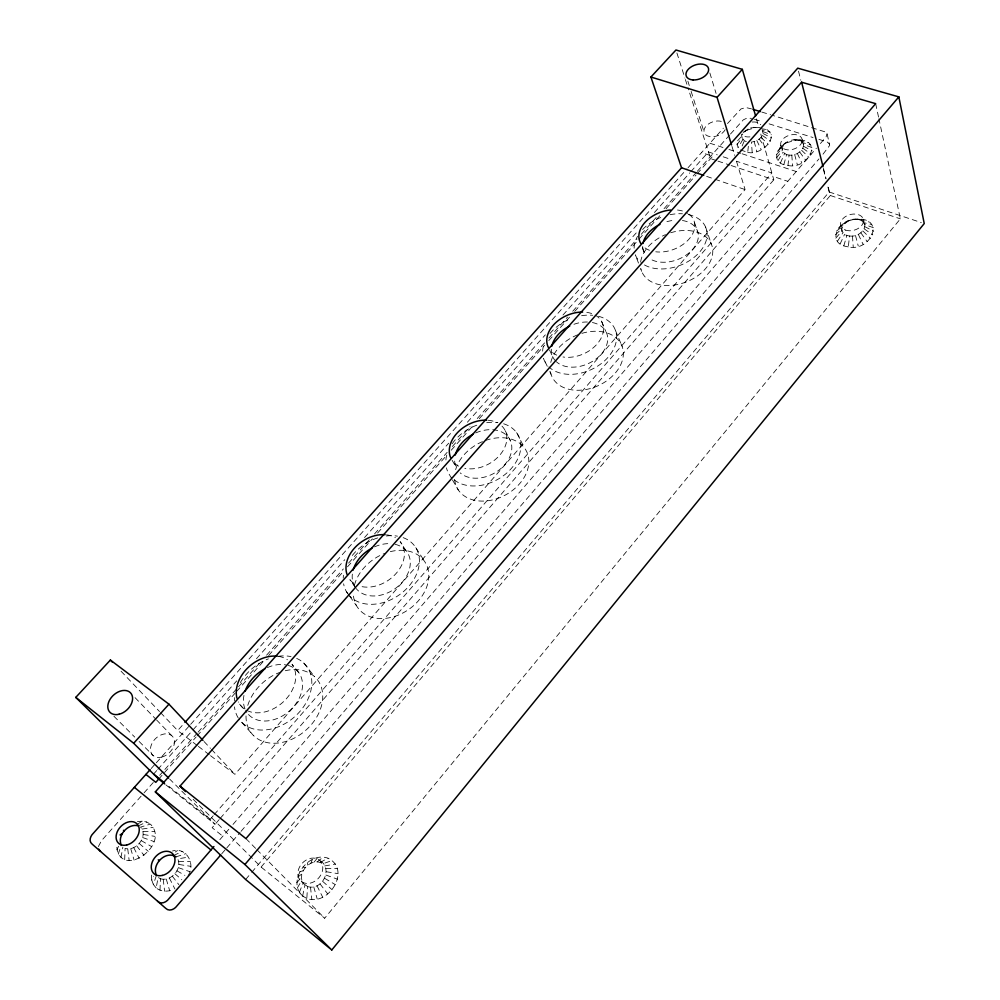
<?xml version="1.0" encoding="UTF-8"?>
<svg xmlns="http://www.w3.org/2000/svg" width="1000" height="1000" viewBox="0 0 1000 1000"><rect width="100%" height="100%" fill="white"/><g stroke="black" fill="none" stroke-linecap="round" stroke-linejoin="round"><path stroke-width="0.75" stroke-dasharray="5 3.75" d="M124.688 859.7L125.087 848.413C136 851.775 148.737 836.287 140.55 827.1L150.412 824.125C171.412 845.35 118.675 881.275 116.625 845.088M160 890.25L160.463 878.775L158.15 877.412L156.15 887.95C161.062 891.888 168.025 891.95 173.588 889.412M306.837 898.45C283.5 887 306.062 850.275 327.925 858.188C351.712 869.4 328.85 906.762 306.837 898.45L307.525 886.575L301.337 881.438M740.413 149.938L747.738 152.325L748.612 143.575M787.975 165.475C807.5 170.037 825.2 138.975 796.513 139.863C781.625 138.1 765.188 163.062 787.975 165.475L789.075 155.1C797.588 156.225 807.613 147.95 802.038 139.1A11.062 7.25 -17.5 0 0 784.488 137.713A11.062 7.25 -17.5 0 0 787.712 149.85A11.062 7.25 -17.5 0 0 802.038 139.1M848.312 246.863C824.675 243.863 839.188 218.4 855.925 219.137C886.712 217.05 870.8 252.262 848.312 246.863L849.538 235.987C843.95 235.837 840.975 230.613 840.713 225.538M307.525 886.575C322.475 891.112 333.862 868.037 319.212 860.037M302.587 896.05L304.975 885.163C294.237 875.062 310.887 855.675 322.762 863.825L332.188 860.487M98.362 846.587L101.562 840.588L143.075 793.95M120.975 857.5L122.863 847.113M188.1 875.612C195.837 864.525 186.788 846.612 172.463 851.012M160.463 878.775C171.038 881.888 182.463 868.938 177.738 858.888L188.787 857.038M849.538 235.987C858.65 237.463 868.863 228.55 863.325 219.213M783.838 164.638L786.587 154.613L783.05 152.238L780.788 145.275M835.825 238.15L842.038 230.812L841.875 228.7L843.825 224.425L848.3 221.025M843.825 245.85L846.85 235.4M776.575 157.787L782.225 150.525L782.75 146.613L785.962 142.925M747.738 152.325C760.7 156.05 782.35 136.025 764.312 128.188M752.188 152.262L751.425 142.075C757.025 141.637 765.487 136.375 762.138 129.938L770.037 131.975M118.287 854.163L121.25 845.125M746.35 141.65C743 140.825 740.975 136.95 742.788 133.85M156.15 887.95L153.338 884.488L156.463 875.35M299.363 892.45L303.038 883.012M310.825 863.275L312.325 859.587M742.113 145.975L744.375 140.7M780.413 163L784.538 153.637M840.1 243.962L844.613 234.288M116.812 849.925L118.588 846.263M153.338 884.488L151.75 880.1L153.625 876.413M297.375 887.887L301.837 880.288M742.95 139.35L738.062 147.662L736.712 141.725M777.938 160.662L783.05 152.238M837.375 241.337L842.975 232.712M736.8 144.863L742.188 137.675L741.425 135.075M314.025 862.15L317.65 857.725M193.162 799.262L261.087 867.062L324.675 918.225L900.375 218.837L878.913 118.812M245.637 879.5L250.675 873.55M251.688 872.362L829.175 191.988L827.262 184.438M261.087 867.062L830.337 195.5L827.663 184.925M296.775 882.688L301.475 877.175M221.737 853.787L225.8 849.05M226.825 847.862L240.05 832.475M241.062 831.3L818.938 158.912M823 154.175L829.7 145.4L827.062 133.625L825.962 132.15L772.087 115.213M219.838 839.688L228.912 829.163M233 824.425L816.4 148.175M820.425 143.512L826.087 136.888L827.062 133.625M219.188 819.575L212.15 827.688L222.8 836.25M220.212 818.388L775.925 177.362L787.812 181.325M213.188 815.8L210.113 819.338L166.825 784.663M214.2 814.625L771.862 172.975L736.475 161.225M210.55 755.7L234.9 774.325L745.088 189.575L735.138 156.838M144.113 792.788L153.463 782.288M159.688 775.3L163.837 770.638M164.875 769.463L197.05 733.325M198.088 732.15L237.525 687.85M238.562 686.688L261.388 661.038M266.575 655.2L343.375 568.925M348.575 563.1L369.325 539.775M374.513 533.95L447.163 452.337M452.35 446.5L470 426.675M477.262 418.525L544.712 342.738M548.862 338.075L567.55 317.087M572.737 311.25L637.087 238.962M641.237 234.3L656.8 216.812M664.062 208.65L696.237 172.512M697.275 171.337L729.45 135.2M730.487 134.025L743.3 119.862L747.15 118.025L751.525 118.375M158.688 779.087L196.038 737.1M197.075 735.938L235.45 692.788M236.488 691.612L264.5 660.125M268.65 655.462L343.35 571.5M347.5 566.825L372.4 538.837M377.587 533.013L447.088 454.875M451.238 450.213L474.062 424.55M479.25 418.725L544.612 345.25M548.763 340.588L570.55 316.087M574.7 311.425L637.975 240.287M639.012 239.125L661.838 213.463M665.987 208.8L696.075 174.975M697.113 173.812L712.7 156.287L701.562 152.575M151.137 768.575L155.3 763.913M156.337 762.75L189.638 725.487M190.675 724.325L687 168.875M688.037 167.712L723.363 128.188M727.487 123.562L741 108.95L745.825 107.513L751.475 108.888M153.6 774.075L156.725 770.575M157.762 769.412L192.05 730.962M193.088 729.8L236.725 680.863M256.462 658.725L344.787 559.7M364.525 537.562L448.688 443.188M467.388 422.225L545.325 334.837M562.987 315.025L637.8 231.15M654.425 212.5L689.75 172.887M690.788 171.725L708.45 151.925L717.3 154.863M197.15 745.45L177.675 730.55L183.912 723.575M737.613 140.738L742.138 135.8M776.425 154.575L782.125 148.6M743.112 132.475L750.925 127.825L758.962 127.362M835.562 234.625L841.875 228.7M744.1 131.95L748.312 128.837M777.475 151.25L782.75 146.613M317.225 861.875L322.975 857.237M782.825 145.125L788.325 141.488M744.075 131.725L745.975 130.25M779.663 148.025L784.062 144.675M297.575 877.212L301.95 873.888M836.587 230.987L842.475 226.513M175.3 852.013L177.475 850.537M846.263 221.838L851.125 219.95M136.975 824.488L142.25 821.175L146.7 822.013L150.412 824.125M838.825 227.488L843.825 224.425M320.2 862.438L327.925 858.188M842.125 224.375L845.8 222.55M173.725 855.512L182.062 851.438M138.325 825.825L146.7 822.013M746.988 130.125L755.875 127.525L760.3 127.438M786.75 142.738L795.837 140.087L800.375 140.025M299.713 871.812L303.225 870.638M176.038 856.85L185.912 853.65M850.962 220.05L855.925 219.137M324.712 865.95L335.462 864M142.175 829.062L153.15 827.375M137.375 821.65L142.25 821.175M854.1 219.4L860.788 219.163M325.938 868.65L337.525 868.5M178.725 861.488L190.45 861.363M143.1 831.575L154.713 831.562M857.038 219.412L865.263 220.113M796.513 139.863L804.513 140.8M793.787 139.9L795.837 140.087M753.65 127.263L755.875 127.525M859.712 219.988L869.013 221.938M178.925 864.475L190.812 866.35M799 140.338L807.962 142.4M326.337 871.75L338.225 873.675M143.25 834.463L154.975 836.388M760.7 128.6L767.638 129.738M786.587 154.613L789.075 155.1M861.963 221.075L863.625 222.625L871.8 224.525M801.062 141.287L802.575 142.675L810.487 144.7M761.775 112.05L770.612 114.763M754.45 119.288L761.775 121.562M769.1 123.85L813.05 137.525M818.913 139.35L827.163 141.962L829.675 144.213M709.925 143.225L723.1 147.537M728.95 149.462L740.65 153.3M742.113 153.775L796.25 171.525M723.2 156.812L730.575 159.262M829.175 191.988L921.312 222.575M830.337 195.5L900.375 218.837M716.475 160.613L710.6 158.65L689.15 91.363M717.95 161.112L729.712 165.05M731.175 165.538L773.812 179.8L760.312 132.413M706.675 176.4L745.088 189.575M178.312 867.65L189.812 871.663M142.613 837.537L153.938 841.525M325.9 875.05L337.512 879.188M873.413 227.7L864.587 224.525L863.625 222.625M303.05 866.875L305.238 867.663M811.912 147.562L803.413 144.375L802.575 142.675M762.925 131.6L771.363 134.762M864.775 226.65L873.75 231.238M763 133.488L771.513 137.9M803.538 146.3L812.125 150.775M141.225 840.6L151.637 846.637M176.938 870.8L184.887 875.4M324.625 878.325L335.412 884.663M864.188 228.837L872.775 234.913M762.362 135.45L770.462 141.188M802.925 148.312L811.112 154.137M198.375 746.388L209.325 754.762M165.888 784.85L215.087 824.287L169.713 779.125M174.887 873.7L181.812 879.762M139.188 843.413L148.25 851.35M322.625 881.325L332.075 889.7M862.85 230.95L870.55 238.45M761.05 137.35L768.288 144.375M801.612 150.262L808.95 157.4M113.9 716.225L134.725 737.087M139.113 741.475L153.363 755.75M245.938 838.6L255.787 848.55M256.875 849.663L324.675 918.225M135.062 697.65L155.438 718.787M156.512 719.9L171.525 735.475M121.062 671.237L159.512 711.525M160.575 712.65L177.675 730.55M204.05 741.525L210.438 748.312M211.5 749.438L234.9 774.325M241.637 722.225L253.388 735.413M239.613 704.163L246.812 712.362M298.812 672.65L292.025 664.225A32.987 24.537 -40.3 0 1 284.613 700.612A32.987 24.537 -40.3 0 1 246.325 710.188M303.762 663.025L314.662 676.75M172.3 876.15L178.863 884.675M136.637 845.8L144 855.35M320.012 883.875L327.725 893.95M759.163 139.075L765.125 147.262M860.85 232.85L867.225 241.625M799.712 152.025L805.763 160.35M346.325 591.475L348.862 595.037M349.712 596.213L356.5 605.7M355.238 587.25L349.9 579.7A31.55 23.425 -34.2 0 0 354.575 583.812M405.988 550.662L400.138 541.638A31.55 23.425 -34.2 0 1 396.163 573.4A31.55 23.425 -34.2 0 1 360.688 586.362M415.8 547.663L425.175 562.325M451.688 478.587L449.5 474.812A39.7 29.1 -28.7 0 1 446.45 467.85M452.413 479.85L458.263 489.913M452.137 460.288L455.962 466.95A30.263 22.188 -28.7 0 1 454.738 458.15M505.312 430.913L510.3 440.45M516.625 432.663L524.625 448.162M169.363 877.987L174.887 888.962M133.75 847.6L139.162 858.35M316.988 885.775L322.663 897.138M858.337 234.387L863.025 244.2M797.325 153.463L801.775 162.775M756.812 140.5L761.2 149.65M547.275 366.287L543.525 358.363A38.638 27.45 -24.2 0 0 546.875 364.712M549.775 371.575L551.025 374.212M549.688 350.3L552.95 357.3M601.613 321.475L605.837 331.45M615.413 330.325L622.175 346.538M638.5 263.087L635.325 254.85A37.8 25.825 -20.8 0 0 638.925 260.625M640.612 268.587L641.675 271.337M642.45 247.8L644.663 253.625A28.812 19.688 -20.8 0 1 642.712 246.188M694.562 222.825L698.1 233.175M705.638 227.125L711.287 243.975M676.9 52.95L684.912 78.062M685.375 79.538L688.675 89.887M687.887 81.175L689.275 85.538M691.125 91.35L704.05 132.037M709.85 72.962L716.075 93.438M731.975 146.425L734.688 155.35M166.262 879.075L169.7 890.775M130.725 848.662L134.113 860.138M313.75 886.9L317.238 899.013M756.45 118.9L758.6 126.412M754.175 141.525L756.787 151.35M794.638 154.5L797.275 164.5M855.487 235.463L858.25 246M798.512 71.188L800.812 80.25M823.425 169.338L825.725 178.4M823.438 168.312L826.125 178.875M875.662 103.65L878.587 117.287M307.35 862.7L307.825 865.15M127.762 848.95L129.162 860.6M163.225 879.35L164.625 891.213M310.512 887.175L311.837 899.463M791.812 155.062L792.562 165.425M852.475 236.012L853.225 246.912M151.475 875.1L151.75 880.1M749.912 136.875A10.85 7.025 -18.5 0 1 741.413 134.15M752.15 122.05A10.85 7.025 -18.5 0 1 760.65 124.712M296.663 658.413A42.962 32.138 -40.5 0 1 298.175 713.375A42.962 32.138 -40.5 0 1 238.925 718.975M238.15 717.788A42.962 32.138 -40.5 0 1 234.488 706.875M234.387 700.713A42.962 32.138 -40.5 0 1 234.775 697.537M240.35 682.575A42.962 32.138 -40.5 0 1 268.412 658.85M278.375 656.263A42.962 32.138 -40.5 0 1 291.025 656.612M403.188 537.65A41.1 30.688 -34.3 0 1 407.25 588.013A41.1 30.688 -34.3 0 1 348.6 594.8M347.762 593.725A41.1 30.688 -34.3 0 1 343.612 583.812M343.225 578.162A41.1 30.688 -34.3 0 1 343.462 575.25M352.337 555.425A41.1 30.688 -34.3 0 1 377.875 537.85M386.287 535.975A41.1 30.688 -34.3 0 1 397.488 536.15M503.625 423.787A39.7 29.1 -28.7 0 1 509.588 470.363A39.7 29.1 -28.7 0 1 451.375 477.238M445.9 459.975A39.7 29.1 -28.7 0 1 447.388 453.1M452.212 443.688A39.7 29.1 -28.7 0 1 478.45 424.637M486.725 422.7A39.7 29.1 -28.7 0 1 497.887 422.562M598.462 316.262A38.638 27.45 -24.2 0 1 606.45 359.025A38.638 27.45 -24.2 0 1 548.862 366.887M542.638 351.125A38.638 27.45 -24.2 0 1 544.237 343.475M549.987 333.537A38.638 27.45 -24.2 0 1 570.8 318.663M581.613 315.7A38.638 27.45 -24.2 0 1 592.712 315.275M688.188 214.55A37.8 25.825 -20.8 0 1 697.962 253.863A37.8 25.825 -20.8 0 1 641 262.587M634.125 248.188A37.8 25.825 -20.8 0 1 637.537 236.325M642.588 229.537A37.8 25.825 -20.8 0 1 660.75 217.463M670.05 214.7A37.8 25.825 -20.8 0 1 682.412 213.775M285.25 670.738A42.462 32.038 -40.8 0 1 322.738 697.237A42.462 32.038 -40.8 0 1 283.463 742.113A42.462 32.038 -40.8 0 1 246.025 715.562M247.763 705.4A42.462 32.038 -40.8 0 1 279.613 672.475M390.337 551.638A40.637 30.612 -34.4 0 1 428.8 574.95A40.637 30.612 -34.4 0 1 391.812 617.225A40.637 30.612 -34.4 0 1 353.363 593.888M354.45 585.125A40.637 30.612 -34.4 0 1 384.8 553.375M485.412 440.487A39.263 29.05 -28.7 0 1 528.525 457.488A39.263 29.05 -28.7 0 1 495.262 499.2A39.263 29.05 -28.7 0 1 454.613 479.113M455.65 469.637A39.263 29.05 -28.7 0 1 484.075 440.988M581.888 333.363A38.225 27.425 -24.2 0 1 623.138 350.4A38.225 27.425 -24.2 0 1 590.025 388.612A38.225 27.425 -24.2 0 1 550.175 369.95M550.763 362.438A38.225 27.425 -24.2 0 1 577.913 334.725M670.662 232.763A37.413 25.812 -20.7 0 1 712.312 247.062A37.413 25.812 -20.7 0 1 682.337 283.3A37.413 25.812 -20.7 0 1 640.9 268.762M640.662 261.875A37.413 25.812 -20.7 0 1 665.5 234.65M244.088 708.8A32.987 24.537 -40.3 0 1 238.325 701.925M278.7 656.388A32.987 24.537 -40.3 0 1 287.438 659.775M386.525 534.825A31.55 23.425 -34.2 0 1 395.363 537.675M501.987 426.15A30.463 22.2 -28.7 0 1 499.5 455.45A30.463 22.2 -28.7 0 1 464.812 468.312M458.612 466.138A30.463 22.2 -28.7 0 1 453.775 462.488M488.137 420.25A30.463 22.2 -28.7 0 1 497.062 422.65M586.8 312.362A29.638 20.938 -24.3 0 1 600.862 338.6A29.638 20.938 -24.3 0 1 563 356.975M556.737 355.138A29.638 20.938 -24.3 0 1 549.85 349.837M688.962 214.163A29 19.688 -20.9 0 1 688.962 239.163A29 19.688 -20.9 0 1 655.763 251.8M649.45 250.275A29 19.688 -20.9 0 1 644.35 247.413M677.5 210.012A29 19.688 -20.9 0 1 687.8 213.363M288.238 665.425A32.75 24.5 -40.5 0 1 293.8 706.45A32.75 24.5 -40.5 0 1 247.562 713.4M244.988 708.925A32.75 24.5 -40.5 0 1 244 695.188M267.362 667.6A32.75 24.5 -40.5 0 1 285.538 664.812M395.138 544.312A31.337 23.388 -34.3 0 1 402.062 582.4A31.337 23.388 -34.3 0 1 356.125 588.513M355.225 587.275A31.337 23.388 -34.3 0 1 352.788 571.475M374.475 546.875A31.337 23.388 -34.3 0 1 391.012 543.7M475.7 432.938A30.263 22.188 -28.7 0 1 509.7 439.275A30.263 22.188 -28.7 0 1 497.212 471.362A30.263 22.188 -28.7 0 1 460.175 472.863M592.4 322.537A29.45 20.925 -24.2 0 1 600.7 354.725A29.45 20.925 -24.2 0 1 556.312 361.7M555.325 360.7A29.45 20.925 -24.2 0 1 551.35 349.212M573.938 324.288A29.45 20.925 -24.2 0 1 589.738 322.15M682.412 220.5A28.812 19.688 -20.8 0 1 692.625 249.4A28.812 19.688 -20.8 0 1 649.325 258.438M666.938 221.663A28.812 19.688 -20.8 0 1 674.137 220.3M725.188 129.65A11.387 7.35 -19.4 0 1 709.175 136.45A11.387 7.35 -19.4 0 1 706.725 125.425A11.387 7.35 -19.4 0 1 723.587 122.438M310.212 883.15A13.95 11.062 -47.2 0 0 321.175 862.163A13.95 11.062 -47.2 0 0 299.562 866.988A13.95 11.062 -47.2 0 0 310.212 883.15M845.612 230.138A11.738 8.062 -15.5 0 0 863.512 221.337A11.738 8.062 -15.5 0 0 846.95 215.75A11.738 8.062 -15.5 0 0 845.612 230.138M161.65 757.113A13.65 9.887 -43.8 0 0 173.25 737.387A13.65 9.887 -43.8 0 0 152.525 742.412A13.65 9.887 -43.8 0 0 161.65 757.113"/><path stroke-width="1.5" d="M138.325 825.825C128.112 823.062 117 835.288 121.25 845.125M176.038 856.85C165.575 850.037 151.312 864.638 156.463 875.35M331.775 950L924.237 223.55L898.838 96.875L797.75 68.162L155.338 791.875L245.637 879.5L331.775 950L244.913 864.475L155.338 791.875M244.913 864.475L898.838 96.875M220.712 854.975L176.975 905.875C174.525 909.35 169.188 911.912 165.712 908.325L92.188 844.15C88.375 841.287 90.4 835.987 93.3 833.288L150.087 769.737M213.912 846.55L168.9 898.737C166.438 902.225 161.075 904.812 157.562 901.213M180.012 786.137L801.6 82.212L875.662 103.65L245.938 838.6L180.012 786.137L185.487 791.6M164.688 783.888L158.688 779.087L155.8 782.337L145.925 774.4M184.963 722.412L681.55 167.775L650.9 77.025L675.962 50L742.325 69.338L755.6 115.9M168.962 704.188L110.375 660.05L75.763 697.387L133.675 743.263L168.962 704.188L202.987 740.387M731.525 144.938L717.05 97.325L742.325 69.338M120.05 834.925L122.3 833.6M650.9 77.025L717.05 97.325M752.95 109.338L760.312 111.6M681.55 167.775L703.713 175.387M123.438 830.3L124.325 830.812M158.262 859.85L159.412 860.562M153.6 774.075L164.425 782.738M134.362 787.337L210.95 849.975M75.763 697.387L158.688 779.087M100.5 851.4L98.763 849.137M133.675 743.263L168.612 778.037M110.375 660.05L112.513 662.288M801.6 82.212L823.062 166.8M236.95 698.2A32.987 24.537 -40.3 0 1 246.838 668.8A32.987 24.537 -40.3 0 1 277.288 656.2M346.975 574.312A31.55 23.425 -34.2 0 1 355.412 547.087A31.55 23.425 -34.2 0 1 385.1 534.688M450.6 457.612A30.463 22.2 -28.7 0 1 457.738 432.362A30.463 22.2 -28.7 0 1 486.712 420.163M548.387 347.5A29.638 20.938 -24.3 0 1 554.35 324.05A29.638 20.938 -24.3 0 1 582.638 312.062M640.8 243.438A29 19.688 -20.9 0 1 670.5 210M245.162 691.038A32.75 24.5 -40.5 0 1 264.9 668.787M353.137 570.125A31.337 23.388 -34.3 0 1 372.075 548.05M455.3 455A30.263 22.188 -28.7 0 1 472.912 434.3M551.763 346.3A29.45 20.925 -24.2 0 1 569.725 326.062M643 243.487A28.812 19.688 -20.8 0 1 660 224.338M126.713 844.987A13.4 9.75 -47.1 0 0 138.162 825.35A13.4 9.75 -47.1 0 0 118.162 830A13.4 9.75 -47.1 0 0 126.713 844.987M162.3 875.438A13.675 10.163 -48 0 0 173.775 855.2A13.675 10.163 -48 0 0 153.275 859.875A13.675 10.163 -48 0 0 162.3 875.438M119.125 714.237A14.175 9.975 -42.9 0 0 131.438 694.013A14.175 9.975 -42.9 0 0 110.025 699.362A14.175 9.975 -42.9 0 0 119.125 714.237M693.05 79.938A11.762 7.325 -19.8 0 0 708.525 68.575A11.762 7.325 -19.8 0 0 690.3 67.487A11.762 7.325 -19.8 0 0 693.05 79.938"/></g></svg>
